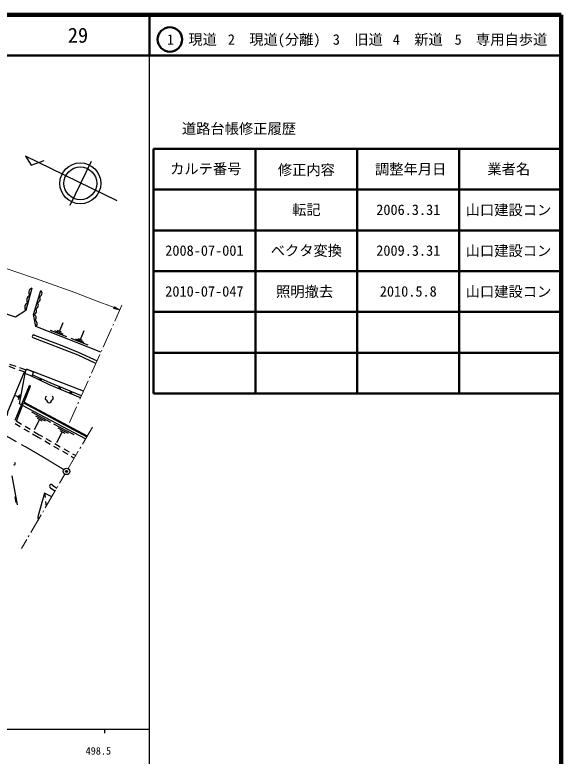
# Model space of a CAD drawing. Units: millimetres, scale not verified. Extents: x 40000 to 680000, y 20000 to 380000.
# Drawn here: x 546005 to 680000, y 198357 to 380000 of the extents above; entities that cross this region are included whole.
import ezdxf
from ezdxf.enums import TextEntityAlignment as Align

# ---------------------------------------------------------------- set-up
doc = ezdxf.new("R2010")
doc.units = ezdxf.units.MM
doc.header["$LTSCALE"] = 1000
doc.header["$PDMODE"] = 32
doc.header["$PDSIZE"] = 500
doc.linetypes.add('CHAIN', pattern=[18.5, 12, -1.5, 3.5, -1.5])
for name, color, linetype, lineweight in [('M-BGD', 7, 'Continuous', 25), ('M-BGD-HTXT', 7, 'Continuous', 13), ('M-BMK', 2, 'CHAIN', 13), ('M-BMK-SRVR', 3, 'Continuous', 25), ('M-STR-HTXT', 7, 'Continuous', 13), ('M-STR-STRD', 7, 'Continuous', 25), ('M-TTL', 2, 'Continuous', 140), ('M-TTL-BAND', 7, 'Continuous', 25), ('M-TTL-FRAM', 2, 'Continuous', 50), ('M-TTL-LINE', 7, 'Continuous', 50)]:
    doc.layers.add(name, color=color, linetype=linetype, lineweight=lineweight)
doc.layers.add('M-OTRS', color=6, linetype='Continuous')
doc.layers.add('M-TTL-TXT', color=7, linetype='Continuous')
doc.styles.add('ＭＳ ゴシック', font='')
doc.styles.get('ＭＳ ゴシック').set_extended_font_data('MS Gothic')

msp = doc.modelspace()

# ---------------------------------------------------------------- linework, layer by layer
at = {"layer": 'M-BGD'}
for p, q in [((548664, 345370), (550009, 343147)), ((571133, 334409), (548664, 345370)), ((550009, 343147), (553170, 344271)), ((559571, 333396), (564843, 344119)), ((550185, 313017), (548700, 307559)), ((567112, 297356), (551161, 303662)), ((556983, 302418), (557841, 304588)), ((558803, 301070), (554734, 302679)), ((557893, 301744), (555858, 302548)), ((557492, 302216), (556474, 302619)), ((562105, 300411), (562987, 302643)), ((563977, 299025), (559791, 300680)), ((563041, 299718), (560948, 300545)), ((562628, 300204), (561581, 300617)), ((546323, 293807), (544806, 294343)), ((546112, 293284), (544595, 293821)), ((548572, 292414), (547055, 292950)), ((548783, 292937), (547266, 293473)), ((546111, 280648), (549595, 289167)), ((548267, 285129), (549840, 289042)), ((549840, 289042), (549595, 289167)), ((546888, 286385), (546172, 286635)), ((547005, 286721), (546770, 286050)), ((547301, 286994), (546832, 285652)), ((546397, 280476), (548173, 284896)), ((563345, 276113), (547926, 284281)), ((548173, 284896), (563653, 276640)), ((548267, 285129), (563780, 276857)), ((550069, 282693), (554759, 280209)), ((551076, 281759), (553421, 280517)), ((546061, 279859), (547355, 279102)), ((546361, 280498), (547647, 279726)), ((552083, 280826), (550757, 278324)), ((551496, 281136), (552669, 280515)), ((555487, 279823), (560490, 277173)), ((548218, 278597), (549513, 277839)), ((548504, 279211), (549790, 278439)), ((550648, 277924), (552001, 277111)), ((556561, 278827), (559063, 277502)), ((557010, 278162), (558261, 277500)), ((550376, 277334), (551751, 276529)), ((551751, 276529), (552495, 276098)), ((552001, 277111), (552781, 276666)), ((553650, 276170), (554953, 275426)), ((557635, 277831), (556222, 275163)), ((553360, 275597), (554658, 274845)), ((555523, 274344), (556821, 273592)), ((555821, 274931), (557124, 274187)), ((557687, 273091), (558984, 272339)), ((557992, 273692), (559295, 272948)), ((559850, 271837), (560593, 271407)), ((560164, 272452), (560944, 272007)), ((545244, 267085), (546607, 259914)), ((546015, 261917), (546224, 260510)), ((553264, 262830), (553417, 261723)), ((553553, 260732), (553706, 259626))]:
    msp.add_line(p, q, dxfattribs=at)
for points in [[(548700, 307559), (546139, 305930), (520933, 314526), (486625, 324175), (485677, 325672)], [(551161, 303662), (550584, 306544), (552402, 312419)], [(547655, 284425), (547121, 284707), (548572, 292116)], [(562103, 286129), (554507, 289363), (549909, 291577)], [(562332, 286642), (554655, 289821), (550271, 291769)], [(555045, 261917), (553264, 262830), (551701, 257298), (551646, 256904), (551697, 256191)]]:
    msp.add_lwpolyline(points, dxfattribs=at)
msp.add_lwpolyline([(548891, 293205), (550576, 292525), (550153, 291478), (548469, 292158)], close=True, dxfattribs=at)
for radius in [5016, 4013]:
    msp.add_circle((562076, 338708), radius, dxfattribs=at)
for centre, radius, start, end in [((550554, 311940), 1139, 108.89995, 220.65382), ((550059, 310120), 1139, 108.89995, 220.65382), ((551395, 310316), 841, 276.72371, 48.88861), ((551849, 311785), 841, 276.72371, 48.88861), ((549564, 308301), 1139, 108.89995, 220.65382), ((550940, 308848), 841, 276.72371, 48.88861), ((550486, 307379), 841, 276.72371, 48.88861), ((550444, 305767), 790, 302.84125, 79.77862), ((550732, 304325), 790, 302.84125, 79.77862), ((552185, 290421), 354, 343.08292, 145.4881), ((552185, 290421), 283, 345.30696, 143.26406), ((552185, 290421), 212, 349.05328, 139.51773), ((552185, 290421), 142, 356.76501, 131.806), ((552185, 290421), 100, 7.08268, 121.48834), ((552185, 290421), 100, 7.08268, 121.48834), ((556904, 288284), 354, 345.74044, 148.14562), ((556904, 288284), 283, 347.96448, 145.92158), ((556904, 288284), 212, 351.71081, 142.17526), ((556904, 288284), 142, 359.42254, 134.46353), ((556904, 288284), 100, 9.7402, 124.14586), ((556904, 288284), 100, 9.7402, 124.14586), ((559664, 287109), 354, 345.74044, 148.14562), ((559664, 287109), 283, 347.96448, 145.92158), ((559664, 287109), 212, 351.71081, 142.17526), ((559664, 287109), 142, 359.42254, 134.46353), ((559664, 287109), 100, 9.7402, 124.14586), ((559664, 287109), 100, 9.7402, 124.14586), ((553974, 286068), 536, 116.08703, 255.33416), ((554438, 285549), 600, 180, 0), ((554902, 286068), 536, 284.66584, 63.91297)]:
    msp.add_arc(centre, radius, start, end, dxfattribs=at)
at = {"layer": 'M-BGD-HTXT'}
for p, q in [((570509, 304970), (572243, 308856)), ((570021, 303874), (570184, 304240)), ((567657, 298578), (569695, 303144)), ((564805, 292185), (566842, 296751)), ((567168, 297482), (567331, 297847)), ((564316, 291089), (564479, 291454)), ((561953, 285793), (563990, 290359)), ((559404, 280080), (561138, 283966)), ((561464, 284697), (561627, 285062)), ((562567, 274782), (565036, 279006)), ((559088, 268832), (561557, 273056)), ((561961, 273746), (562163, 274092)), ((556988, 265241), (558281, 267451)), ((553455, 259198), (555979, 263514)), ((556383, 264205), (556585, 264550)), ((552850, 258162), (553051, 258507)), ((549922, 253155), (552446, 257471)), ((547620, 249218), (548913, 251428)), ((549317, 252119), (549518, 252464))]:
    msp.add_line(p, q, dxfattribs=at)
at = {"layer": 'M-BMK'}
msp.add_arc((397406, 9593), 304727, 58.19517, 76.51972, dxfattribs=at)
at = {"layer": 'M-BMK-SRVR'}
msp.add_circle((558684, 268142), 800, dxfattribs=at)
at = {"layer": 'M-OTRS'}
msp.add_point((558684, 268142), dxfattribs=at)
at = {"layer": 'M-STR-HTXT'}
for p, q in [((570429, 308494), (570245, 308029)), ((571731, 307708), (570245, 308029)), ((570542, 307965), (570263, 308076)), ((570282, 308122), (570839, 307901)), ((571136, 307836), (570300, 308169)), ((570318, 308215), (571434, 307772)), ((571731, 307708), (570337, 308262)), ((570355, 308308), (571471, 307865)), ((571210, 308022), (570374, 308355)), ((570392, 308401), (570950, 308180)), ((570690, 308337), (570411, 308448)), ((571731, 307708), (570429, 308494))]:
    msp.add_line(p, q, dxfattribs=at)
msp.add_arc((381400, -171217), 515359, 68.49328, 104.74312, dxfattribs=at)
at = {"layer": 'M-STR-STRD'}
for p, q in [((554787, 264126), (555836, 263395)), ((555238, 264773), (556287, 264042))]:
    msp.add_line(p, q, dxfattribs=at)
for points in [[(565883, 294602), (561536, 296602), (550481, 300890)], [(550797, 301484), (557133, 299142), (561536, 297364), (566178, 295262)], [(562840, 287782), (550576, 292525), (548891, 293205)], [(548484, 292197), (548230, 292245), (544239, 282645), (544151, 281825)]]:
    msp.add_lwpolyline(points, dxfattribs=at)
for centre, radius, start, end in [((550613, 301201), 338, 57.04583, 247.0724), ((545802, 270075), 331, 242.27431, 55.46761), ((554910, 264521), 414, 37.59013, 252.6526)]:
    msp.add_arc(centre, radius, start, end, dxfattribs=at)
at = {"layer": 'M-TTL'}
for p, q in [((680000, 380000), (40000, 380000)), ((680000, 20000), (680000, 380000))]:
    msp.add_line(p, q, dxfattribs=at)
at = {"layer": 'M-TTL-BAND'}
for p, q in [((579000, 20000), (579000, 370000)), ((40000, 205000), (579000, 205000)), ((568000, 205000), (568000, 204000))]:
    msp.add_line(p, q, dxfattribs=at)
at = {"layer": 'M-TTL-FRAM'}
for p, q in [((580000, 347197), (580000, 287197)), ((580000, 347197), (680000, 347197)), ((580000, 287197), (680000, 287197))]:
    msp.add_line(p, q, dxfattribs=at)
at = {"layer": 'M-TTL-LINE'}
for p, q in [((579000, 380000), (579000, 370000)), ((40000, 370000), (680000, 370000)), ((605000, 347197), (605000, 287197)), ((630000, 347197), (630000, 287197)), ((655000, 347197), (655000, 287197)), ((580000, 337197), (680000, 337197)), ((580000, 327197), (680000, 327197)), ((580000, 317197), (680000, 317197)), ((580000, 307197), (680000, 307197)), ((580000, 297197), (680000, 297197))]:
    msp.add_line(p, q, dxfattribs=at)
msp.add_circle((584031, 373958), 3000, dxfattribs=at)

# ---------------------------------------------------------------- texts
at = {"layer": 'M-TTL-BAND', "style": 'ＭＳ ゴシック'}
msp.add_text('498.5', height=1833, dxfattribs=at).set_placement((566500, 198195), align=Align.BOTTOM_CENTER)
at = {"layer": 'M-TTL-TXT', "style": 'ＭＳ ゴシック'}
for s, height, p in [('29', 3666, (561497, 375000)), ('1\u3000現道', 2566, (589448, 373958)), ('2\u3000現道(分離)', 2566, (609619, 373958)), ('3\u3000旧道', 2566, (630121, 373958)), ('4\u3000新道', 2566, (644824, 373958)), ('5\u3000専用自歩道', 2566, (665228, 373958)), ('道路台帳修正履歴', 2566, (600968, 352113)), ('カルテ番号', 2566, (592839, 342277)), ('修正内容', 2566, (617509, 342023)), ('調整年月日', 2566, (643089, 342197)), ('業者名', 2566, (667134, 342197)), ('転記', 2566, (617500, 332245)), ('2006.3.31', 2566, (642500, 332245)), ('山口建設コン', 2566, (667077, 332189)), ('2008-07-001', 2566, (592500, 322245)), ('ベクタ変換', 2566, (617500, 322245)), ('2009.3.31', 2566, (642500, 322245)), ('山口建設コン', 2566, (667077, 322189)), ('2010-07-047', 2566, (592500, 312245)), ('照明撤去', 2566, (617077, 312189)), ('2010.5.8', 2566, (642500, 312245)), ('山口建設コン', 2566, (667077, 312189))]:
    msp.add_text(s, height=height, dxfattribs=at).set_placement(p, align=Align.MIDDLE_CENTER)

doc.saveas('drawing.dxf')
